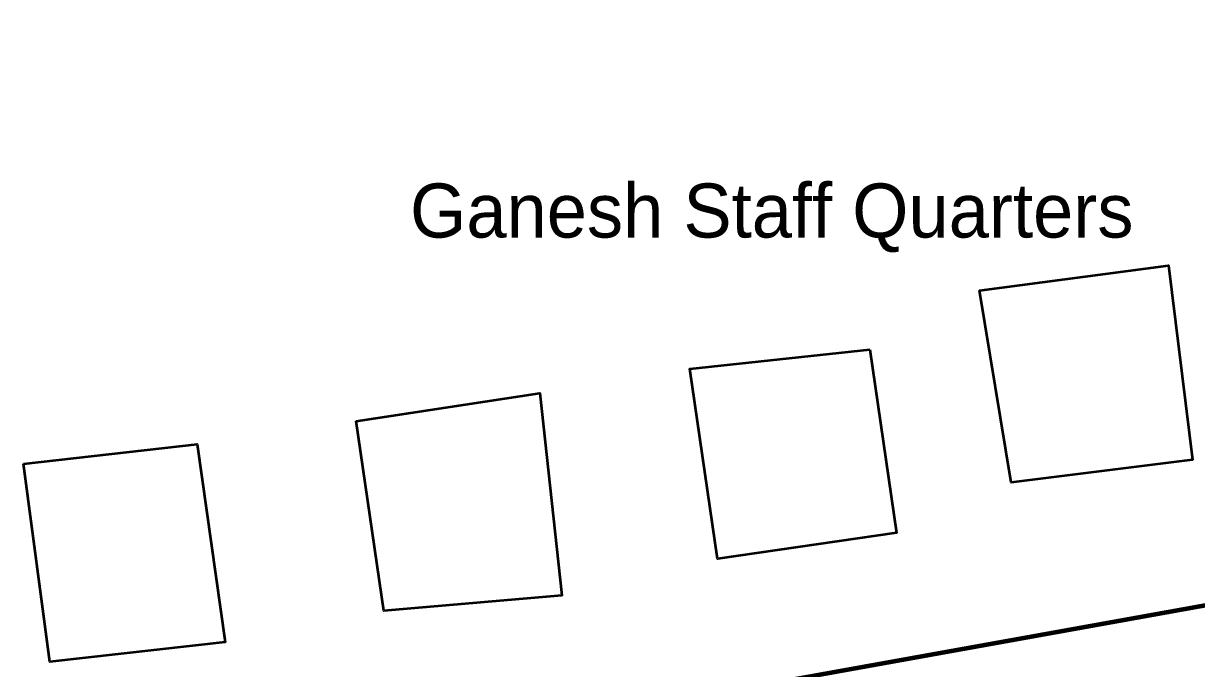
# Model space of a CAD drawing. Header units: millimetres. Extents: x -47 to 2833, y -462 to 688.
# Drawn here: x 415.49 to 458.88, y 87.62 to 111.48 of the extents above; entities that cross this region are included whole.
import ezdxf

# ---------------------------------------------------------------- set-up
doc = ezdxf.new("R2010")
doc.units = ezdxf.units.MM
doc.header["$LTSCALE"] = 0.1
doc.header["$MEASUREMENT"] = 0
doc.layers.add('BOUNDRY', color=140, linetype='Continuous', lineweight=18)
doc.layers.add('BUILT UP', color=1, linetype='Continuous', lineweight=35)
doc.layers.add('TXT', color=7, linetype='Continuous')
doc.styles.get("Standard").update_dxf_attribs({"font": 'GOTHIC.TTF'})

msp = doc.modelspace()

# ---------------------------------------------------------------- linework, layer by layer
at = {"layer": 'BOUNDRY', "color": 140, "lineweight": 60}
msp.add_line((436.54735, 85.89087), (578.76491, 111.47913), dxfattribs=at)
at = {"layer": 'BUILT UP', "color": 1}
for points in [[(450.8485, 101.59657), (457.83744, 102.52615), (458.73186, 95.33616), (452.02601, 94.50196), (450.8485, 101.59657)], [(446.79626, 99.41328), (447.78039, 92.64027), (441.15943, 91.67824), (440.13885, 98.70209), (446.79626, 99.41328)], [(427.79397, 96.76922), (434.58378, 97.79882), (435.40323, 90.32259), (428.81452, 89.75457), (427.79397, 96.76922)], [(415.48743, 95.19453), (421.9135, 95.92131), (422.9441, 88.59298), (416.4574, 87.8662), (415.48743, 95.19453)]]:
    msp.add_lwpolyline(points, dxfattribs=at)

# ---------------------------------------------------------------- texts
at = {"layer": 'TXT'}
msp.add_text('Ganesh Staff Quarters', height=2, dxfattribs=at).set_placement((429.78684, 103.55894))

doc.saveas('drawing.dxf')
